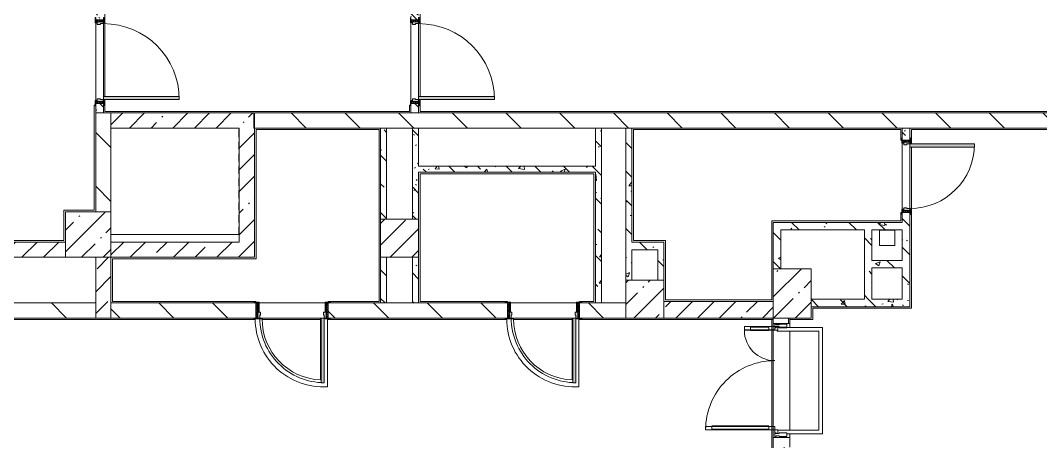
# Model space of a CAD drawing. Header units: millimetres. Extents: x 81494 to 296443, y -8553 to 29000.
# Drawn here: x 235001 to 248434, y 9275 to 14818 of the extents above; entities that cross this region are included whole.
import ezdxf

# ---------------------------------------------------------------- set-up
doc = ezdxf.new("R2010")
doc.units = ezdxf.units.MM
doc.linetypes.add('200_ШТРИХ__ш1_п0_6_', pattern=[160, 100, -60])
for name, color, linetype, lineweight, true_color in [('A-DETL-GENF-3', 7, 'Continuous', 5, 0xaaaaaa), ('A-DOOR-5', 7, 'Continuous', 5, 0xe2e2e2), ('A-DOOR-6', 7, 'Continuous', 5, 0xaaaaaa), ('A-DOOR-FRAM-4', 7, 'Continuous', 5, 0xe2e2e2), ('A-DOOR-FRAM-5', 7, 'Continuous', 5, 0xaaaaaa), ('A-FLOR-2', 7, 'Continuous', 5, 0xaaaaaa), ('I-WALL-5', 7, 'Continuous', 5, 0x787878)]:
    doc.layers.add(name, color=color, linetype=linetype, lineweight=lineweight, true_color=true_color)
for name, color, linetype, lineweight in [('A-DETL-MBND-1', 7, '200_ШТРИХ__ш1_п0_6_', 9), ('A-GLAZ-CWMG-2', 7, 'Continuous', 5), ('A-WALL', 7, 'Continuous', 9), ('I-WALL-3', 7, 'Continuous', 5), ('S-COLS-1', 7, 'Continuous', 5)]:
    doc.layers.add(name, color=color, linetype=linetype, lineweight=lineweight)
pattern_1 = [(45, (169433.17, 0), (-285.1231, 285.1231), []), (45, (169718.3, 0), (-285.1231, 285.1231), [504.031, -100.806, 16.764, -84.042])]
pattern_2 = [(135, (169433.17, 0), (-377.1708, -377.1708), [533.4, -88.9, 17.78, -88.9]), (135, (169433.17, 376.94), (-377.1708, -377.1708), []), (50, (169433.17, 0), (637.6445, -55.7866), [66.675, -733.425]), (355, (169433.2, 0), (-123.3494, 668.699), [53.34, -586.74]), (100.451, (169486.3, -4.65), (514.299, 612.908), [56.665, -623.315]), (46.184, (169433.2, 177.8), (948.7764, -147.15), [100.012, -1100.137]), (96.636, (169512.2, 165.5), (830.909, 865.997), [84.998, -934.973]), (351.184, (169433.2, 177.8), (830.918, 865.988), [80.01, -880.11]), (21, (169522.07, 133.35), (530.6506, -357.9283), [66.675, -733.425]), (326, (169522.1, 133.35), (216.308, 644.6585), [53.34, -586.74]), (71.451, (169566.3, 103.5), (746.9596, 286.7243), [56.665, -623.315]), (37.5, (169433.17, 0), (10.8105, 295.9426), [16.764, -562.864, 16.764, -578.866, -588.962]), (37.5, (169433.17, 0), (10.8105, 295.9426), [-1175.258, 16.764, -572.198]), (7.5, (169433.17, 0), (233.8692, 350.6318), [16.764, -322.834, 16.764, -549.529, -224.472]), (7.5, (169433.17, 0), (233.8692, 350.6318), [-905.891, 16.764, -207.708]), (327.5, (169234.92, 0), (474.5678, -20.0513), [16.764, -205.486, 16.764, -676.656, -920.115]), (327.5, (169234.92, 0), (474.5678, -20.0513), [-915.67, 16.764, -903.351]), (317.5, (169146.02, 0), (518.4522, 88.9934), [16.764, -272.161, 16.764, -443.738, -653.415]), (317.5, (169146.02, 0), (518.4522, 88.9934), [-749.427, 16.764, -636.651])]
pattern_3 = [(135, (1751.41, 114.685), (-14.14214, -14.14214), []), (225, (1751.41, 114.685), (14.14214, -14.14214), [])]
pattern_4 = [(45, (-371.384, 114.685), (-14.1421, 14.1421), []), (135, (-371.384, 114.685), (-14.1421, -14.1421), [])]
pattern_5 = [(135, (169433.17, 0), (-353.5534, -353.5534), [])]

# ---------------------------------------------------------------- blocks, each defined once
blk = doc.blocks.new('BSC_Колонна _Прямоугольная - 600х600-23205240-1_3_4_птичка')
at = {"layer": 'S-COLS-1'}
h = blk.add_hatch(dxfattribs=at)
h.set_pattern_fill('FP_114', color=256, style=0, pattern_type=2)
h.set_pattern_definition([(45, (-66460, -12000), (-285.1231, 285.1231), []), (45, (-66174.88, -12000), (-285.1231, 285.1231), [504.031, -100.806, 16.764, -84.042])])
h.paths.add_polyline_path([(300, -300), (300, 300), (-300, 300), (-300, -300), (100, -300)])
for p, q in [((300, 300), (-300, 300)), ((-300, 300), (-300, -300)), ((300, -300), (300, 300)), ((-300, -300), (300, -300))]:
    blk.add_line(p, q, dxfattribs=at)
blk = doc.blocks.new('BSC_Колонна _Прямоугольная - 650х500-23287315-1_3_4_птичка')
at = {"layer": 'S-COLS-1'}
h = blk.add_hatch(dxfattribs=at)
h.set_pattern_fill('FP_150', color=256, style=0, pattern_type=2)
h.set_pattern_definition([(135, (11225, -75730), (-285.1231, -285.1231), []), (135, (11225, -75444.88), (-285.1231, -285.1231), [504.031, -100.806, 16.764, -84.042])])
h.paths.add_polyline_path([(325, -250), (325, 250), (-325, 250), (-325, -250), (85, -250)])
for p, q in [((325, 250), (-325, 250)), ((-325, 250), (-325, -250)), ((325, -250), (325, 250)), ((-325, -250), (325, -250))]:
    blk.add_line(p, q, dxfattribs=at)
blk = doc.blocks.new('BSC_Колонна _Прямоугольная - 500х500-V225-1_3_4_птичка')
at = {"layer": 'S-COLS-1'}
h = blk.add_hatch(dxfattribs=at)
h.set_pattern_fill('FP_151', color=256, style=0, pattern_type=2)
h.set_pattern_definition([(45, (-73790, -11150), (-285.1231, 285.1231), []), (45, (-73504.88, -11150), (-285.1231, 285.1231), [504.031, -100.806, 16.764, -84.042])])
h.paths.add_polyline_path([(250, -250), (250, 250), (-250, 250), (-250, -250), (-85, -250)])
for p, q in [((250, 250), (-250, 250)), ((-250, 250), (-250, -250)), ((250, -250), (250, 250)), ((-250, -250), (250, -250))]:
    blk.add_line(p, q, dxfattribs=at)
blk = doc.blocks.new('110_Дверь_СКБ_1Ст_Внутренняя1 - Д-11 1100x2100h_кладовые _все__ коридор _между помещениями блока столовой__ моечные _все_-32089444-1_3_4_птичка')
at = {"layer": 'A-DOOR-5'}
h = blk.add_hatch(color=256, dxfattribs=at)
h.paths.add_polyline_path([(502.5, -30), (537.5, -30), (537.5, 50), (512.5, 50), (512.5, 10), (502.5, 10), (502.5, -6)])
h.paths.add_polyline_path([(-477.5, -30), (-477.5, 10), (-487.5, 10), (-487.5, 50), (-512.5, 50), (-512.5, -30), (-487.5, -30)])
at = {"layer": 'A-DOOR-6'}
h = blk.add_hatch(dxfattribs=at)
h.set_pattern_fill('FP_20', color=256, style=0, pattern_type=2)
h.set_pattern_definition(pattern_3)
h.paths.add_polyline_path([(562.5, -50), (562.5, 50), (537.5, 50), (537.5, -50)])
at = {"layer": 'A-DOOR-FRAM-4'}
for points in [[(472.5, 50), (512.5, 50), (512.5, 1050), (472.5, 1050), (472.5, 58.5)], [(-512.5, 50), (-497.5, 50), (-497.5, 58), (-567.5, 58), (-567.5, 50), (-537.5, 50)], [(592.5, 50), (592.5, 58), (522.5, 58), (522.5, 50), (562.5, 50)], [(-567.5, -58), (-497.5, -58), (-497.5, -50), (-567.5, -50)], [(-497.5, -50), (-497.5, -30), (-512.5, -30), (-512.5, -50)], [(522.5, -50), (537.5, -50), (537.5, -30), (522.5, -30)], [(592.5, -58), (592.5, -50), (522.5, -50), (522.5, -58), (562.5, -58)]]:
    blk.add_hatch(color=256, dxfattribs=at).paths.add_polyline_path(points)
at = {"layer": 'A-DOOR-FRAM-5'}
h = blk.add_hatch(dxfattribs=at)
h.set_pattern_fill('FP_21', color=256, style=0, pattern_type=2)
h.set_pattern_definition(pattern_4)
h.paths.add_polyline_path([(-537.5, -50), (-512.5, -50), (-512.5, 50), (-537.5, 50)])
at = {"layer": 'A-DOOR-6'}
for p, q in [((512.5, 1050), (472.5, 1050)), ((472.5, 1050), (472.5, 50)), ((512.5, 50), (512.5, 1050)), ((472.5, 50), (512.5, 50))]:
    blk.add_line(p, q, dxfattribs=at)
blk.add_arc((512.5, 50), 1000, 90, 180, dxfattribs=at)
at = {"layer": 'A-DOOR-FRAM-5'}
for p, q in [((-497.5, 58), (-567.5, 58)), ((-567.5, 58), (-567.5, 50)), ((-567.5, 50), (-497.5, 50)), ((-512.5, 50), (-537.5, 50)), ((-537.5, 50), (-537.5, -50)), ((-487.5, 50), (-512.5, 50)), ((-512.5, 50), (-512.5, -30)), ((-512.5, -50), (-512.5, 50)), ((-497.5, 50), (-512.5, 50)), ((-512.5, 50), (-512.5, 49)), ((-512.5, 49), (-497.5, 49)), ((-497.5, 50), (-497.5, 58)), ((-497.5, 49), (-497.5, 50)), ((-487.5, 10), (-487.5, 50)), ((-477.5, 10), (-487.5, 10)), ((-477.5, -30), (-477.5, 10)), ((512.5, 10), (502.5, 10)), ((502.5, 10), (502.5, -30)), ((512.5, 50), (512.5, 10)), ((537.5, 50), (512.5, 50)), ((592.5, 58), (522.5, 58)), ((522.5, 58), (522.5, 50)), ((537.5, 50), (522.5, 50)), ((522.5, 50), (522.5, 49)), ((522.5, 50), (592.5, 50)), ((522.5, 49), (537.5, 49)), ((537.5, -30), (537.5, 50)), ((562.5, 50), (537.5, 50)), ((537.5, 50), (537.5, -50)), ((537.5, 49), (537.5, 50)), ((562.5, -50), (562.5, 50)), ((592.5, 50), (592.5, 58)), ((-497.5, -50), (-567.5, -50)), ((-567.5, -50), (-567.5, -58)), ((-567.5, -58), (-497.5, -58)), ((-537.5, -50), (-512.5, -50)), ((-512.5, -30), (-477.5, -30)), ((-497.5, -30), (-512.5, -30)), ((-512.5, -30), (-512.5, -50)), ((-512.5, -50), (-497.5, -50)), ((-497.5, -50), (-497.5, -30)), ((-497.5, -58), (-497.5, -50)), ((502.5, -30), (537.5, -30)), ((537.5, -30), (522.5, -30)), ((522.5, -30), (522.5, -50)), ((522.5, -50), (537.5, -50)), ((592.5, -50), (522.5, -50)), ((522.5, -50), (522.5, -58)), ((522.5, -58), (592.5, -58)), ((537.5, -50), (537.5, -30)), ((537.5, -50), (562.5, -50)), ((592.5, -58), (592.5, -50))]:
    blk.add_line(p, q, dxfattribs=at)
blk = doc.blocks.new('110_Дверь_СКБ_1Ст_Внутренняя1 - Д-7_п__950x2100h_Туалет EW30-32892359-1_3_4_птичка')
at = {"layer": 'A-DOOR-5'}
h = blk.add_hatch(color=256, dxfattribs=at)
h.paths.add_polyline_path([(462, 50), (437, 50), (437, 10), (427, 10), (427, -30), (462, -30), (462, 19)])
h.paths.add_polyline_path([(-403, -6), (-403, 10), (-413, 10), (-413, 50), (-438, 50), (-438, -30), (-403, -30)])
at = {"layer": 'A-DOOR-6'}
h = blk.add_hatch(dxfattribs=at)
h.set_pattern_fill('FP_24', color=256, style=0, pattern_type=2)
h.set_pattern_definition([(135, (1826.41, 114.685), (-14.14214, -14.14214), []), (225, (1826.41, 114.685), (14.14214, -14.14214), [])])
h.paths.add_polyline_path([(487, 3), (487, 50), (462, 50), (462, -50), (487, -50), (487, -21)])
at = {"layer": 'A-DOOR-FRAM-4'}
for points in [[(-373, 900), (-413, 900), (-413, 50), (-373, 50), (-373, 563)], [(-423, 50), (-423, 58), (-493, 58), (-493, 50), (-438, 50)], [(517, 58), (447, 56), (447, 50), (517, 50)], [(-423, -50), (-493, -50), (-493, -58), (-423, -58)], [(-423, -30), (-438, -30), (-438, -50), (-423, -50)], [(462, -30), (447, -30), (447, -50), (462, -50)], [(517, -50), (447, -50), (447, -58), (517, -58)]]:
    blk.add_hatch(color=256, dxfattribs=at).paths.add_polyline_path(points)
at = {"layer": 'A-DOOR-FRAM-5'}
h = blk.add_hatch(dxfattribs=at)
h.set_pattern_fill('FP_25', color=256, style=0, pattern_type=2)
h.set_pattern_definition([(45, (-296.384, 114.685), (-14.1421, 14.1421), []), (135, (-296.384, 114.685), (-14.1421, -14.1421), [])])
h.paths.add_polyline_path([(-438, -50), (-438, 50), (-463, 50), (-457, -50)])
at = {"layer": 'A-DOOR-6'}
for p, q in [((-413, 900), (-413, 50)), ((-373, 900), (-413, 900)), ((-373, 50), (-373, 900)), ((-413, 50), (-373, 50))]:
    blk.add_line(p, q, dxfattribs=at)
blk.add_arc((-413, 50), 850, 360, 90, dxfattribs=at)
at = {"layer": 'A-DOOR-FRAM-5'}
for p, q in [((-423, 58), (-493, 58)), ((-493, 58), (-493, 50)), ((-493, 50), (-423, 50)), ((-438, 50), (-463, 50)), ((-463, 50), (-463, -50)), ((-413, 50), (-438, 50)), ((-438, 50), (-438, -30)), ((-438, -50), (-438, 50)), ((-423, 50), (-438, 50)), ((-438, 50), (-438, 49)), ((-438, 49), (-423, 49)), ((-423, 50), (-423, 58)), ((-423, 49), (-423, 50)), ((-413, 10), (-413, 50)), ((-403, 10), (-413, 10)), ((-403, -30), (-403, 10)), ((437, 10), (427, 10)), ((427, 10), (427, -30)), ((437, 50), (437, 10)), ((462, 50), (437, 50)), ((517, 58), (447, 58)), ((447, 58), (447, 50)), ((462, 50), (447, 50)), ((447, 50), (447, 49)), ((447, 50), (517, 50)), ((447, 49), (462, 49)), ((462, -30), (462, 50)), ((487, 50), (462, 50)), ((462, 50), (462, -50)), ((462, 49), (462, 50)), ((487, -50), (487, 50)), ((517, 50), (517, 58)), ((-423, -50), (-493, -50)), ((-493, -50), (-493, -58)), ((-493, -58), (-423, -58)), ((-463, -50), (-438, -50)), ((-438, -30), (-403, -30)), ((-423, -30), (-438, -30)), ((-438, -30), (-438, -50)), ((-438, -50), (-423, -50)), ((-423, -50), (-423, -30)), ((-423, -58), (-423, -50)), ((427, -30), (462, -30)), ((462, -30), (447, -30)), ((447, -30), (447, -50)), ((447, -50), (462, -50)), ((517, -50), (447, -50)), ((447, -50), (447, -58)), ((447, -58), (517, -58)), ((462, -50), (462, -30)), ((462, -50), (487, -50)), ((517, -58), (517, -50))]:
    blk.add_line(p, q, dxfattribs=at)
blk = doc.blocks.new('Прямоугольный импост - Импост структурный с накладкой - 160мм Темный-32274804-1_3_4_птичка')
at = {"layer": 'A-GLAZ-CWMG-2'}
for p, q in [((-50, 40), (-50, 140)), ((-50, 140), (0, 140)), ((0, 140), (0, 40)), ((-40, 40), (-50, 40)), ((-50, -17), (-50, 0)), ((-50, 0), (-40, 0)), ((-40, 0), (-40, 40)), ((-10, 40), (-10, 0)), ((0, 40), (-10, 40)), ((-10, 0), (0, 0)), ((0, 0), (0, -17)), ((0, -17), (-50, -17))]:
    blk.add_line(p, q, dxfattribs=at)
blk = doc.blocks.new('Дверь_Витражная_остекление_ - ВВ-6 остекление-32274838-1_3_4_птичка')
at = {"layer": 'A-DETL-GENF-3'}
for p, q in [((-655, 930), (-610, 930)), ((-655, 930), (-655, 20)), ((-610, 930), (-655, 930)), ((-655, 930), (-655, 20)), ((-655, 850), (-610, 850)), ((-645, 850), (-645, 100)), ((-610, 930), (-610, 20)), ((-610, 20), (-610, 930)), ((-601, 850), (-601, 100)), ((705, 420), (660, 420)), ((660, 420), (660, 20)), ((705, 420), (660, 420)), ((660, 420), (660, 20)), ((705, 420), (705, 20)), ((705, 20), (705, 420)), ((651, 340), (651, 100)), ((705, 340), (660, 340)), ((695, 340), (695, 100)), ((-655, 100), (-610, 100)), ((-610, 20), (-655, 20)), ((-655, 20), (-610, 20)), ((705, 100), (660, 100))]:
    blk.add_line(p, q, dxfattribs=at)
at = {"layer": 'A-DOOR-6'}
for p, q in [((-655, 930), (-655, 20)), ((655, 420), (655, 20)), ((-655, 20), (-705, 20)), ((-705, 20), (-705, -20)), ((-655, -20), (-655, 20)), ((705, 20), (655, 20)), ((655, 20), (655, -20)), ((705, -20), (705, 20)), ((-705, -20), (-655, -20)), ((655, -20), (705, -20))]:
    blk.add_line(p, q, dxfattribs=at)
for centre, radius, start, end in [((-655, 20), 910, 360, 90), ((655, 20), 400, 90, 180)]:
    blk.add_arc(centre, radius, start, end, dxfattribs=at)
blk = doc.blocks.new('110_Дверь_СКБ_1Ст_Внутренняя1 - Д-17д _Д-9_ 950x2100h_ПУИ_ С_У персонала-24300662-1_3_4_птичка')
at = {"layer": 'A-DOOR-5'}
h = blk.add_hatch(color=256, dxfattribs=at)
h.paths.add_polyline_path([(462, 100), (437, 100), (437, 60), (427, 60), (427, 20), (462, 20)])
h.paths.add_polyline_path([(-423, 100), (-438, 100), (-438, 20), (-403, 20), (-403, 60), (-413, 60), (-413, 100)])
at = {"layer": 'A-DOOR-6'}
h = blk.add_hatch(dxfattribs=at)
h.set_pattern_fill('FP_6', color=256, style=0, pattern_type=2)
h.set_pattern_definition([(135, (1826.41, 164.685), (-14.14214, -14.14214), []), (225, (1826.41, 164.685), (14.14214, -14.14214), [])])
h.paths.add_polyline_path([(462, 100), (462, -100), (487, -100), (487, 100)])
at = {"layer": 'A-DOOR-FRAM-4'}
for points in [[(-413, 950), (-413, 100), (-373, 104), (-373, 950), (-401, 950)], [(-463, 108), (-493, 108), (-493, 100), (-423, 104), (-423, 108), (-454, 108)], [(-423, 20), (-438, 20), (-438, -100), (-423, -100)], [(491, 108), (447, 107), (447, 100), (517, 100), (517, 108), (497, 108)], [(462, 20), (447, 20), (447, -100), (462, -100)], [(-423, -100), (-493, -100), (-493, -108), (-423, -108)], [(462, -100), (447, -100), (447, -108), (517, -108), (517, -100), (487, -100)]]:
    blk.add_hatch(color=256, dxfattribs=at).paths.add_polyline_path(points)
at = {"layer": 'A-DOOR-FRAM-5'}
h = blk.add_hatch(dxfattribs=at)
h.set_pattern_fill('FP_7', color=256, style=0, pattern_type=2)
h.set_pattern_definition([(45, (-296.384, 164.685), (-14.1421, 14.1421), []), (135, (-296.384, 164.685), (-14.1421, -14.1421), [])])
h.paths.add_polyline_path([(-463, 100), (-463, -100), (-438, -100), (-438, 100)])
at = {"layer": 'A-DOOR-6'}
for p, q in [((-413, 950), (-413, 100)), ((-373, 950), (-413, 950)), ((-373, 100), (-373, 950)), ((-413, 100), (-373, 100))]:
    blk.add_line(p, q, dxfattribs=at)
blk.add_arc((-413, 100), 850, 360, 90, dxfattribs=at)
at = {"layer": 'A-DOOR-FRAM-5'}
for p, q in [((-423, 108), (-493, 108)), ((-493, 108), (-493, 100)), ((-493, 100), (-423, 100)), ((-438, 100), (-463, 100)), ((-463, 100), (-463, -100)), ((-413, 100), (-438, 100)), ((-438, 100), (-438, 20)), ((-438, -100), (-438, 100)), ((-423, 100), (-438, 100)), ((-438, 100), (-438, 99)), ((-438, 99), (-423, 99)), ((-438, 20), (-403, 20)), ((-423, 20), (-438, 20)), ((-438, 20), (-438, -100)), ((-423, 100), (-423, 108)), ((-423, 99), (-423, 100)), ((-423, -100), (-423, 20)), ((-413, 60), (-413, 100)), ((-403, 60), (-413, 60)), ((-403, 20), (-403, 60)), ((437, 60), (427, 60)), ((427, 60), (427, 20)), ((427, 20), (462, 20)), ((437, 100), (437, 60)), ((462, 100), (437, 100)), ((517, 108), (447, 108)), ((447, 108), (447, 100)), ((462, 100), (447, 100)), ((447, 100), (447, 99)), ((447, 100), (517, 100)), ((447, 99), (462, 99)), ((462, 20), (447, 20)), ((447, 20), (447, -100)), ((462, 20), (462, 100)), ((487, 100), (462, 100)), ((462, 100), (462, -100)), ((462, 99), (462, 100)), ((462, -100), (462, 20)), ((487, -100), (487, 100)), ((517, 100), (517, 108)), ((-423, -100), (-493, -100)), ((-493, -100), (-493, -108)), ((-493, -108), (-423, -108)), ((-463, -100), (-438, -100)), ((-438, -100), (-423, -100)), ((-423, -108), (-423, -100)), ((447, -100), (462, -100)), ((517, -100), (447, -100)), ((447, -100), (447, -108)), ((447, -108), (517, -108)), ((462, -100), (487, -100)), ((517, -108), (517, -100))]:
    blk.add_line(p, q, dxfattribs=at)
blk = doc.blocks.new('Прямоугольный импост - Импост структурный с накладкой - 160мм Темный-32274805-1_3_4_птичка')
at = {"layer": 'A-GLAZ-CWMG-2'}
for p, q in [((-25, 40), (-25, 140)), ((-25, 140), (25, 140)), ((25, 140), (25, 40)), ((-15, 40), (-25, 40)), ((-25, -17), (-25, 0)), ((-25, 0), (-15, 0)), ((-15, 0), (-15, 40)), ((15, 40), (15, 0)), ((25, 40), (15, 40)), ((15, 0), (25, 0)), ((25, 0), (25, -17)), ((25, -17), (-25, -17))]:
    blk.add_line(p, q, dxfattribs=at)
blk = doc.blocks.new('110_Дверь_СКБ_1Ст_Внутренняя1 - Д-12 EIW 1100x2100h_кладовые _все__ коридор _между помещениями блока столовой__ моечные _все_-32933558-1_3_4_птичка')
at = {"layer": 'A-DOOR-5'}
h = blk.add_hatch(color=256, dxfattribs=at)
h.paths.add_polyline_path([(537.5, 50), (512.5, 50), (512.5, 10), (502.5, 10), (502.5, -30), (537.5, -30)])
h.paths.add_polyline_path([(-477.5, 10), (-487.5, 10), (-487.5, 50), (-512.5, 50), (-512.5, -30), (-477.5, -30), (-477.5, -6)])
at = {"layer": 'A-DOOR-6'}
h = blk.add_hatch(dxfattribs=at)
h.set_pattern_fill('FP_20', color=256, style=0, pattern_type=2)
h.set_pattern_definition(pattern_3)
h.paths.add_polyline_path([(562.5, 50), (537.5, 50), (542.5, -50), (562.5, -50)])
at = {"layer": 'A-DOOR-FRAM-4'}
for points in [[(512.5, 1050), (472.5, 1050), (472.5, 50), (512.5, 50), (512.5, 880.4)], [(-497.5, 58), (-567.5, 58), (-562.5, 50), (-497.5, 50)], [(592.5, 58), (522.5, 58), (522.5, 50), (592.5, 50)], [(-497.5, -58), (-497.5, -50), (-567.5, -50), (-562.5, -58), (-512.5, -58)], [(-497.5, -50), (-497.5, -30), (-512.5, -30), (-512.5, -50)], [(537.5, -30), (522.5, -30), (522.5, -50), (537.5, -47.6)], [(592.5, -50), (522.5, -50), (522.5, -58), (592.5, -58)]]:
    blk.add_hatch(color=256, dxfattribs=at).paths.add_polyline_path(points)
at = {"layer": 'A-DOOR-FRAM-5'}
h = blk.add_hatch(dxfattribs=at)
h.set_pattern_fill('FP_21', color=256, style=0, pattern_type=2)
h.set_pattern_definition(pattern_4)
h.paths.add_polyline_path([(-512.5, -50), (-512.5, 50), (-537.5, 50), (-537.5, -50)])
at = {"layer": 'A-DOOR-6'}
for p, q in [((512.5, 1050), (472.5, 1050)), ((472.5, 1050), (472.5, 50)), ((512.5, 50), (512.5, 1050)), ((472.5, 50), (512.5, 50))]:
    blk.add_line(p, q, dxfattribs=at)
blk.add_arc((512.5, 50), 1000, 90, 180, dxfattribs=at)
at = {"layer": 'A-DOOR-FRAM-5'}
for p, q in [((-497.5, 58), (-567.5, 58)), ((-567.5, 58), (-567.5, 50)), ((-567.5, 50), (-497.5, 50)), ((-512.5, 50), (-537.5, 50)), ((-537.5, 50), (-537.5, -50)), ((-487.5, 50), (-512.5, 50)), ((-512.5, 50), (-512.5, -30)), ((-512.5, -50), (-512.5, 50)), ((-497.5, 50), (-512.5, 50)), ((-512.5, 50), (-512.5, 49)), ((-512.5, 49), (-497.5, 49)), ((-497.5, 50), (-497.5, 58)), ((-497.5, 49), (-497.5, 50)), ((-487.5, 10), (-487.5, 50)), ((-477.5, 10), (-487.5, 10)), ((-477.5, -30), (-477.5, 10)), ((512.5, 10), (502.5, 10)), ((502.5, 10), (502.5, -30)), ((512.5, 50), (512.5, 10)), ((537.5, 50), (512.5, 50)), ((592.5, 58), (522.5, 58)), ((522.5, 58), (522.5, 50)), ((537.5, 50), (522.5, 50)), ((522.5, 50), (522.5, 49)), ((522.5, 50), (592.5, 50)), ((522.5, 49), (537.5, 49)), ((537.5, -30), (537.5, 50)), ((562.5, 50), (537.5, 50)), ((537.5, 50), (537.5, -50)), ((537.5, 49), (537.5, 50)), ((562.5, -50), (562.5, 50)), ((592.5, 50), (592.5, 58)), ((-497.5, -50), (-567.5, -50)), ((-567.5, -50), (-567.5, -58)), ((-567.5, -58), (-497.5, -58)), ((-537.5, -50), (-512.5, -50)), ((-512.5, -30), (-477.5, -30)), ((-497.5, -30), (-512.5, -30)), ((-512.5, -30), (-512.5, -50)), ((-512.5, -50), (-497.5, -50)), ((-497.5, -50), (-497.5, -30)), ((-497.5, -58), (-497.5, -50)), ((502.5, -30), (537.5, -30)), ((537.5, -30), (522.5, -30)), ((522.5, -30), (522.5, -50)), ((522.5, -50), (537.5, -50)), ((592.5, -50), (522.5, -50)), ((522.5, -50), (522.5, -58)), ((522.5, -58), (592.5, -58)), ((537.5, -50), (537.5, -30)), ((537.5, -50), (562.5, -50)), ((592.5, -58), (592.5, -50))]:
    blk.add_line(p, q, dxfattribs=at)
blk = doc.blocks.new('Прямоугольный импост - Импост структурный с накладкой - 160мм Темный-32274806-1_3_4_птичка')
at = {"layer": 'A-GLAZ-CWMG-2'}
for p, q in [((0, 140), (-50, 140)), ((-50, 140), (-50, 40)), ((0, 40), (0, 140)), ((-50, 40), (-40, 40)), ((-40, 0), (-50, 0)), ((-50, 0), (-50, -17)), ((-40, 40), (-40, 0)), ((-10, 0), (-10, 40)), ((-10, 40), (0, 40)), ((0, 0), (-10, 0)), ((0, -17), (0, 0)), ((-50, -17), (0, -17))]:
    blk.add_line(p, q, dxfattribs=at)

msp = doc.modelspace()

# ---------------------------------------------------------------- hatches: boundary and pattern name
at = {"layer": 'I-WALL-3'}
h = msp.add_hatch(dxfattribs=at)
h.set_pattern_fill('FP_126', color=256, style=0, pattern_type=2)
h.set_pattern_definition(pattern_5)
h.paths.add_polyline_path([(236159.6, 12300), (236193.2, 12300), (236193.2, 13600), (235993.2, 13600), (235993.2, 12300)])
h = msp.add_hatch(dxfattribs=at)
h.set_pattern_fill('FP_96', color=256, style=0, pattern_type=2)
h.set_pattern_definition(pattern_1)
h.paths.add_polyline_path([(237883.2, 13400), (238073.2, 13400), (238073.2, 13600), (236193.2, 13600), (236193.2, 13400), (237643.2, 13400)])
h = msp.add_hatch(dxfattribs=at)
h.set_pattern_fill('FP_126', color=256, style=0, pattern_type=2)
h.set_pattern_definition(pattern_5)
h.paths.add_polyline_path([(243073.2, 13400), (254133.2, 13400), (254133.2, 13600), (238083.2, 13600), (238083.2, 13400), (243053.2, 13400)])
h = msp.add_hatch(dxfattribs=at)
h.set_pattern_fill('FP_96', color=256, style=0, pattern_type=2)
h.set_pattern_definition(pattern_1)
h.paths.add_polyline_path([(238058, 11700), (238083.2, 11700), (238083.2, 13400), (237883.2, 13400), (237883.2, 11700)])
h = msp.add_hatch(dxfattribs=at)
h.set_pattern_fill('FP_96', color=256, style=0, pattern_type=2)
h.set_pattern_definition(pattern_1)
h.paths.add_polyline_path([(231793.3, 11700), (235593.2, 11700), (235593.2, 11900), (230193.2, 11900), (230193.2, 11700), (231593.2, 11700)])
h = msp.add_hatch(dxfattribs=at)
h.set_pattern_fill('FP_96', color=256, style=0, pattern_type=2)
h.set_pattern_definition(pattern_1)
h.paths.add_polyline_path([(236213.2, 11700), (237883.2, 11700), (237883.2, 11900), (236193.2, 11900), (236193.2, 11700)])
h = msp.add_hatch(dxfattribs=at)
h.set_pattern_fill('FP_96', color=256, style=0, pattern_type=2)
h.set_pattern_definition(pattern_1)
h.paths.add_polyline_path([(235993.2, 10900), (236193.2, 10900), (236193.2, 11700), (235993.2, 11700), (235993.2, 11100)])
h = msp.add_hatch(dxfattribs=at)
h.set_pattern_fill('FP_126', color=256, style=0, pattern_type=2)
h.set_pattern_definition(pattern_5)
h.paths.add_polyline_path([(242363, 10900), (242973.2, 10900), (242973.2, 11100), (242363, 11100)])
h.paths.add_polyline_path([(236213.2, 10900), (238102, 10900), (238102, 11100), (236193.2, 11100), (236193.2, 10900)])
h.paths.add_polyline_path([(241413, 10900), (241413, 11100), (239052, 11100), (239052, 10900), (241383, 10900)])
h.paths.add_polyline_path([(235993.2, 10900), (235993.2, 11100), (231593.2, 11100), (231593.2, 10900), (235593.2, 10900)])
h = msp.add_hatch(dxfattribs=at)
h.set_pattern_fill('FP_96', color=256, style=0, pattern_type=2)
h.set_pattern_definition(pattern_1)
h.paths.add_polyline_path([(244913.2, 10900), (244913.2, 11120), (243473.2, 11120), (243473.2, 10900), (244893.2, 10900)])
h = msp.add_hatch(dxfattribs=at)
h.set_pattern_fill('FP_96', color=256, style=0, pattern_type=2)
h.set_pattern_definition(pattern_1)
h.paths.add_polyline_path([(244913.2, 7900), (245133.2, 7900), (245133.2, 9330), (244913.2, 9330), (244913.2, 8967.7)])
h.paths.add_polyline_path([(245133.2, 10830), (245133.2, 10900), (245113.2, 10900), (245113.2, 10830)])
at = {"layer": 'I-WALL-5'}
h = msp.add_hatch(dxfattribs=at)
h.set_pattern_fill('FP_125', color=256, style=0, pattern_type=2)
h.set_pattern_definition(pattern_2)
h.paths.add_polyline_path([(236093.2, 13600), (236093.2, 13725), (235993.2, 13725), (235993.2, 13600)])
h.paths.add_polyline_path([(235993.2, 14825), (236093.2, 14825), (236093.2, 15550), (235993.2, 15550), (235993.2, 14850)])
h = msp.add_hatch(dxfattribs=at)
h.set_pattern_fill('FP_125', color=256, style=0, pattern_type=2)
h.set_pattern_definition(pattern_2)
h.paths.add_polyline_path([(240188.9, 13600), (240243.2, 13600), (240243.2, 13725), (240143.2, 13725), (240143.2, 13600), (240163.2, 13600)])
h.paths.add_polyline_path([(240143.2, 14825), (240243.2, 14825), (240243.2, 15150), (240143.2, 15150), (240143.2, 14850)])
h = msp.add_hatch(dxfattribs=at)
h.set_pattern_fill('FP_125', color=256, style=0, pattern_type=2)
h.set_pattern_definition(pattern_2)
h.paths.add_polyline_path([(239743, 11120), (239743.2, 12200), (239823, 12200), (239823, 13400), (239743, 13400), (239743, 11700)])
h.paths.add_polyline_path([(239823, 11100), (239823, 11700), (239743.2, 11700), (239743, 11100)])
h = msp.add_hatch(dxfattribs=at)
h.set_pattern_fill('FP_125', color=256, style=0, pattern_type=2)
h.set_pattern_definition(pattern_2)
h.paths.add_polyline_path([(240163.2, 11100), (240243.2, 11100), (240243.2, 11700), (240163.2, 11700), (240163.2, 11120)])
h.paths.add_polyline_path([(240163.2, 12200), (240243.2, 12200), (240243.2, 13400), (240163.2, 13400), (240163.2, 12571.4)])
h = msp.add_hatch(dxfattribs=at)
h.set_pattern_fill('FP_125', color=256, style=0, pattern_type=2)
h.set_pattern_definition(pattern_2)
h.paths.add_polyline_path([(242653.2, 11100), (242653.2, 13400), (242573.2, 13400), (242573.2, 11100)])
h = msp.add_hatch(dxfattribs=at)
h.set_pattern_fill('FP_125', color=256, style=0, pattern_type=2)
h.set_pattern_definition(pattern_2)
h.paths.add_polyline_path([(243003.2, 11400), (243053.2, 11400), (243053.2, 13400), (242973.2, 13400), (242973.2, 11400)])
h = msp.add_hatch(dxfattribs=at)
h.set_pattern_fill('FP_125', color=256, style=0, pattern_type=2)
h.set_pattern_definition(pattern_2)
h.paths.add_polyline_path([(246713, 11050), (246713, 12291.1), (246613, 12291.1), (246613, 11050), (246641.8, 11050)])
h.paths.add_polyline_path([(246713, 13241.1), (246713, 13400), (246613, 13400), (246614.4, 13241.1)])
h = msp.add_hatch(dxfattribs=at)
h.set_pattern_fill('FP_125', color=256, style=0, pattern_type=2)
h.set_pattern_definition(pattern_2)
h.paths.add_polyline_path([(242573.2, 12820), (242573.2, 12900), (240243.2, 12900), (240243.2, 12820), (242555.4, 12820)])
h = msp.add_hatch(dxfattribs=at)
h.set_pattern_fill('FP_125', color=256, style=0, pattern_type=2)
h.set_pattern_definition(pattern_2)
h.paths.add_polyline_path([(244913.2, 12060), (246613, 12060), (246613, 12160), (244913.2, 12160)])
h = msp.add_hatch(dxfattribs=at)
h.set_pattern_fill('FP_125', color=256, style=0, pattern_type=2)
h.set_pattern_definition(pattern_2)
h.paths.add_polyline_path([(244913.2, 11550), (245013.2, 11550), (245013.2, 12060), (244913.2, 12057), (244913.2, 11880.8)])
h = msp.add_hatch(dxfattribs=at)
h.set_pattern_fill('FP_125', color=256, style=0, pattern_type=2)
h.set_pattern_definition(pattern_2)
h.paths.add_polyline_path([(246113, 11150), (246213, 11150), (246213, 12060), (246113, 12055.6), (246113, 11397.9)])
h = msp.add_hatch(dxfattribs=at)
h.set_pattern_fill('FP_125', color=256, style=0, pattern_type=2)
h.set_pattern_definition(pattern_2)
h.paths.add_polyline_path([(243053.2, 11800), (243393.2, 11800), (243393.2, 11900), (243053.2, 11900)])
h = msp.add_hatch(dxfattribs=at)
h.set_pattern_fill('FP_125', color=256, style=0, pattern_type=2)
h.set_pattern_definition(pattern_2)
h.paths.add_polyline_path([(243473.2, 11400), (243473.2, 11900), (243393.2, 11900), (243393.2, 11400)])
h = msp.add_hatch(dxfattribs=at)
h.set_pattern_fill('FP_125', color=256, style=0, pattern_type=2)
h.set_pattern_definition(pattern_2)
h.paths.add_polyline_path([(246613, 11560), (246613, 11660), (246213, 11660), (246213, 11560), (246439.4, 11560)])
h = msp.add_hatch(dxfattribs=at)
h.set_pattern_fill('FP_125', color=256, style=0, pattern_type=2)
h.set_pattern_definition(pattern_2)
h.paths.add_polyline_path([(246613, 11050), (246613, 11150), (245413.2, 11150), (245413.2, 11050), (246363.2, 11050)])
at = {"layer": 'S-COLS-1'}
h = msp.add_hatch(dxfattribs=at)
h.set_pattern_fill('FP_96', color=256, style=0, pattern_type=2)
h.set_pattern_definition(pattern_1)
h.paths.add_polyline_path([(239823, 11700), (240243.2, 11700), (240243.2, 12200), (239743.2, 12200), (239743.2, 11700)])

# ---------------------------------------------------------------- linework, layer by layer
at = {"layer": 'A-DETL-MBND-1'}
msp.add_line((237878.2, 12000), (237878.2, 13400), dxfattribs=at)
at = {"layer": 'A-FLOR-2'}
for p, q in [((236113.2, 15530), (236113.2, 13815)), ((240263.2, 15130), (240263.2, 13815)), ((236113.2, 13775), (236113.2, 13620)), ((240263.2, 13775), (240263.2, 13620)), ((235973.2, 12320), (235973.2, 13700)), ((235973.2, 13700), (235985.2, 13700)), ((236101.2, 13700), (236113.2, 13700)), ((236113.2, 13620), (240123.2, 13620)), ((240123.2, 13620), (240123.2, 13700)), ((240123.2, 13700), (240135.2, 13700)), ((240251.2, 13700), (240263.2, 13700)), ((240263.2, 13620), (254573.2, 13620)), ((239723, 13380), (238103.2, 13380)), ((238103.2, 13380), (238103.2, 11680)), ((239723, 11120), (239723, 13380)), ((246593, 13380), (243073.2, 13380)), ((243073.2, 13380), (243073.2, 11920)), ((246593, 13241.1), (246593, 13380)), ((246733, 13380), (246733, 13191.1)), ((251990.2, 13380), (246733, 13380)), ((246605, 13241.1), (246593, 13241.1)), ((246733, 13241.1), (246721, 13241.1)), ((246733, 13151.1), (246733, 11030)), ((242553.2, 12800), (240263.2, 12800)), ((240263.2, 12800), (240263.2, 11120)), ((242553.2, 11120), (242553.2, 12800)), ((235573.2, 11920), (235573.2, 12320)), ((235573.2, 12320), (235973.2, 12320)), ((246593, 12180), (246593, 12291.1)), ((246593, 12291.1), (246605, 12291.1)), ((246721, 12291.1), (246733, 12291.1)), ((244893.2, 11140), (244893.2, 12180)), ((244893.2, 12180), (246593, 12180)), ((237883.2, 12000), (236193.2, 12000)), ((246313.7, 12057), (246513.7, 12057)), ((246313.7, 11857), (246313.7, 12057)), ((246513.7, 12057), (246513.7, 11857)), ((230213.2, 11920), (235573.2, 11920)), ((243073.2, 11920), (243493.2, 11920)), ((243493.2, 11920), (243493.2, 11140)), ((246513.7, 11857), (246313.7, 11857)), ((238103.2, 11680), (236213.2, 11680)), ((236213.2, 11680), (236213.2, 11120)), ((236213.2, 11120), (238102, 11120)), ((238102, 11120), (238102, 11108)), ((239052, 11120), (239723, 11120)), ((239052, 11108), (239052, 11120)), ((240263.2, 11120), (241413, 11120)), ((241413, 11120), (241413, 11108)), ((242363, 11108), (242363, 11120)), ((242363, 11120), (242553.2, 11120)), ((243493.2, 11140), (244893.2, 11140)), ((246733, 11030), (245433.2, 11030)), ((245433.2, 11030), (245433.2, 10880)), ((238182.5, 10890.5), (238092.5, 10890.5)), ((238962, 10895.6), (238953.5, 10895.6)), ((238953.5, 10895.6), (238953.5, 10086.3)), ((239012, 10895.6), (239002, 10895.6)), ((239043.5, 9997.3), (239043.5, 10892)), ((239052, 10880), (239052, 10892)), ((241493.5, 10890.5), (241403.5, 10890.5)), ((242273, 10895.6), (242264.5, 10895.6)), ((242264.5, 10895.6), (242264.5, 10086.3)), ((242323, 10895.6), (242313, 10895.6)), ((242354.5, 9997.3), (242354.5, 10892)), ((242363, 10880), (242363, 10892)), ((238093.1, 10880), (231373.2, 10880)), ((238953.5, 10880), (238183.1, 10880)), ((239043.5, 10880), (241404.1, 10880)), ((242264.5, 10880), (241494.1, 10880)), ((242354.5, 10880), (244893.2, 10880)), ((244893.2, 7920), (244893.2, 10880)), ((244913.2, 10880), (244893.2, 10880)), ((244993.2, 10776.2), (244973.2, 10776.2)), ((245563.3, 10776.2), (245093.2, 10776.2)), ((245433.2, 10880), (245133.2, 10880)), ((245563.3, 9376.2), (245563.3, 10776.2)), ((244963.3, 10740), (244963.3, 10726.2)), ((244963.3, 10726.2), (245513.3, 10726.2)), ((245513.3, 10726.2), (245513.3, 9426.2)), ((245513.3, 9426.2), (244973.2, 9426.2)), ((245093.2, 9376.2), (245563.3, 9376.2))]:
    msp.add_line(p, q, dxfattribs=at)
for centre, radius, end in [((238987.5, 10890.5), 895, 273.58586), ((238987.5, 10890.5), 805, 267.57693), ((242298.5, 10890.5), 895, 273.58586), ((242298.5, 10890.5), 805, 267.57693)]:
    msp.add_arc(centre, radius, 180, end, dxfattribs=at)
at = {"layer": 'A-WALL'}
for p, q in [((240143.2, 13600), (240243.2, 13600)), ((239823, 13400), (239743, 13400)), ((240243.2, 13400), (240163.2, 13400)), ((242653.2, 13400), (242573.2, 13400)), ((243053.2, 13400), (242973.2, 13400)), ((246713, 13400), (246613, 13400)), ((235993.2, 11100), (235993.2, 10900)), ((236193.2, 11100), (236193.2, 10900)), ((239743, 11100), (239823, 11100)), ((240163.2, 11100), (240243.2, 11100)), ((242573.2, 11100), (242653.2, 11100)), ((245113.2, 10900), (245113.2, 10830))]:
    msp.add_line(p, q, dxfattribs=at)
at = {"layer": 'I-WALL-3'}
for p, q in [((235993.2, 13765), (235993.2, 14785)), ((240143.2, 13765), (240143.2, 14785)), ((236093.2, 14775), (236093.2, 13815)), ((240243.2, 14775), (240243.2, 13815)), ((235993.2, 13695), (235993.2, 12300)), ((235993.2, 13600), (238073.2, 13600)), ((236093.2, 13600), (236093.2, 13695)), ((236193.2, 12300), (236193.2, 13600)), ((238073.2, 13400), (238073.2, 13600)), ((238083.2, 11700), (238083.2, 13600)), ((240143.2, 13600), (238083.2, 13600)), ((240143.2, 13695), (240143.2, 13600)), ((240243.2, 13600), (240243.2, 13695)), ((254543.2, 13600), (240243.2, 13600)), ((236193.2, 13400), (237883.2, 13400)), ((237883.2, 13400), (237883.2, 11900)), ((238073.2, 13400), (239743, 13400)), ((239743, 13400), (239743, 11100)), ((239823, 12200), (239823, 13400)), ((239823, 13400), (240163.2, 13400)), ((240163.2, 13400), (240163.2, 12200)), ((240243.2, 12900), (240243.2, 13400)), ((240243.2, 13400), (242573.2, 13400)), ((242573.2, 13400), (242573.2, 12900)), ((242653.2, 11100), (242653.2, 13400)), ((242653.2, 13400), (242973.2, 13400)), ((242973.2, 13400), (242973.2, 11400)), ((243053.2, 11900), (243053.2, 13400)), ((243053.2, 13400), (246613, 13400)), ((246613, 13400), (246613, 13271.1)), ((246713, 13271.1), (246713, 13400)), ((246713, 13400), (254543.2, 13400)), ((246613, 12331.1), (246613, 13201.1)), ((246713, 13151.1), (246713, 12341.1)), ((242573.2, 12900), (240243.2, 12900)), ((240243.2, 12200), (240243.2, 12820)), ((240243.2, 12820), (242573.2, 12820)), ((242573.2, 12820), (242573.2, 11100)), ((246613, 12261.1), (246613, 12160)), ((246713, 11050), (246713, 12261.1)), ((239743.2, 11700), (239743.2, 12200)), ((239743.2, 12200), (239823, 12200)), ((240163.2, 12200), (240243.2, 12200)), ((246613, 12160), (244913.2, 12160)), ((244913.2, 12160), (244913.2, 11550)), ((245013.2, 12060), (246113, 12060)), ((245013.2, 11550), (245013.2, 12060)), ((246113, 12060), (246113, 11150)), ((246213, 12060), (246613, 12060)), ((246213, 11660), (246213, 12060)), ((246613, 12060), (246613, 11660)), ((235593.2, 11900), (230193.2, 11900)), ((237883.2, 11900), (236193.2, 11900)), ((243473.2, 11900), (243053.2, 11900)), ((243473.2, 11400), (243473.2, 11900)), ((233893.2, 11700), (235593.2, 11700)), ((235993.2, 11700), (235993.2, 11100)), ((236193.2, 11700), (238083.2, 11700)), ((236193.2, 11100), (236193.2, 11700)), ((239823, 11700), (239743.2, 11700)), ((239823, 11100), (239823, 11700)), ((240163.2, 11700), (240163.2, 11100)), ((240243.2, 11700), (240163.2, 11700)), ((240243.2, 11100), (240243.2, 11700)), ((243053.2, 11400), (243053.2, 11800)), ((243053.2, 11800), (243393.2, 11800)), ((243393.2, 11800), (243393.2, 11400)), ((246613, 11660), (246213, 11660)), ((246213, 11150), (246213, 11560)), ((246213, 11560), (246613, 11560)), ((246613, 11560), (246613, 11150)), ((246113, 11150), (245413.2, 11150)), ((246613, 11150), (246213, 11150)), ((235993.2, 11100), (233893.2, 11100)), ((238072, 11100), (236193.2, 11100)), ((238142, 11100), (239012, 11100)), ((239743, 11100), (239082, 11100)), ((240163.2, 11100), (239823, 11100)), ((241383, 11100), (240243.2, 11100)), ((241453, 11100), (242323, 11100)), ((242573.2, 11100), (242393, 11100)), ((242973.2, 11100), (242653.2, 11100)), ((244913.2, 11120), (243473.2, 11120)), ((245413.2, 11050), (246713, 11050)), ((231393.2, 10900), (238072, 10900)), ((238962, 10900), (238152, 10900)), ((239082, 10900), (241383, 10900)), ((242273, 10900), (241463, 10900)), ((242393, 10900), (242973.2, 10900)), ((243473.2, 10900), (244913.2, 10900)), ((244913.2, 7900), (244913.2, 10900)), ((245133.2, 10776.2), (245133.2, 10900)), ((244913.2, 10830), (245133.2, 10830)), ((245133.2, 10726.2), (245133.2, 9426.2)), ((245133.2, 9330), (244913.2, 9330)), ((245133.2, 9200), (245133.2, 9376.2))]:
    msp.add_line(p, q, dxfattribs=at)
at = {"layer": 'S-COLS-1'}
for p, q in [((239823, 12200), (239743.2, 12200)), ((239743.2, 12200), (239743.2, 11700)), ((240163.2, 12200), (239823, 12200)), ((240243.2, 12200), (240163.2, 12200)), ((240243.2, 11700), (240243.2, 12200)), ((239743.2, 11700), (239823, 11700)), ((239823, 11700), (240163.2, 11700)), ((240163.2, 11700), (240243.2, 11700))]:
    msp.add_line(p, q, dxfattribs=at)

# ---------------------------------------------------------------- block references
at = {"layer": 'A-DOOR-6'}
for name, p, rotation in [('110_Дверь_СКБ_1Ст_Внутренняя1 - Д-11 1100x2100h_кладовые _все__ коридор _между помещениями блока столовой__ моечные _все_-32089444-1_3_4_птичка', (236043.2, 14287.5), 270), ('110_Дверь_СКБ_1Ст_Внутренняя1 - Д-12 EIW 1100x2100h_кладовые _все__ коридор _между помещениями блока столовой__ моечные _все_-32933558-1_3_4_птичка', (240193.2, 14287.5), 270), ('110_Дверь_СКБ_1Ст_Внутренняя1 - Д-7_п__950x2100h_Туалет EW30-32892359-1_3_4_птичка', (246663, 12778.6), 270), ('110_Дверь_СКБ_1Ст_Внутренняя1 - Д-17д _Д-9_ 950x2100h_ПУИ_ С_У персонала-24300662-1_3_4_птичка', (238589.5, 11000), 180), ('110_Дверь_СКБ_1Ст_Внутренняя1 - Д-17д _Д-9_ 950x2100h_ПУИ_ С_У персонала-24300662-1_3_4_птичка', (241900.5, 11000), 180), ('Дверь_Витражная_остекление_ - ВВ-6 остекление-32274838-1_3_4_птичка', (244953.2, 10085), 89.99999999999959)]:
    msp.add_blockref(name, p, dxfattribs=dict(at, rotation=rotation))
at = {"layer": 'A-GLAZ-CWMG-2', "extrusion": (0, 0, -1), "rotation": 90.00000000000041}
for name, p in [('Прямоугольный импост - Импост структурный с накладкой - 160мм Темный-32274805-1_3_4_птичка', (-244953.2, 10805)), ('Прямоугольный импост - Импост структурный с накладкой - 160мм Темный-32274804-1_3_4_птичка', (-244953.2, 10820))]:
    msp.add_blockref(name, p, dxfattribs=at)
at = {"layer": 'A-GLAZ-CWMG-2', "rotation": 269.9999999999996}
msp.add_blockref('Прямоугольный импост - Импост структурный с накладкой - 160мм Темный-32274806-1_3_4_птичка', (244953.2, 9340), dxfattribs=at)
at = {"layer": 'S-COLS-1'}
for name, p in [('BSC_Колонна _Прямоугольная - 600х600-23205240-1_3_4_птичка', (235893.2, 12000)), ('BSC_Колонна _Прямоугольная - 500х500-V225-1_3_4_птичка', (243223.2, 11150))]:
    msp.add_blockref(name, p, dxfattribs=at)
at = {"layer": 'S-COLS-1', "rotation": 270.0000000000007}
msp.add_blockref('BSC_Колонна _Прямоугольная - 650х500-23287315-1_3_4_птичка', (245163.2, 11225), dxfattribs=at)

doc.saveas('drawing.dxf')
